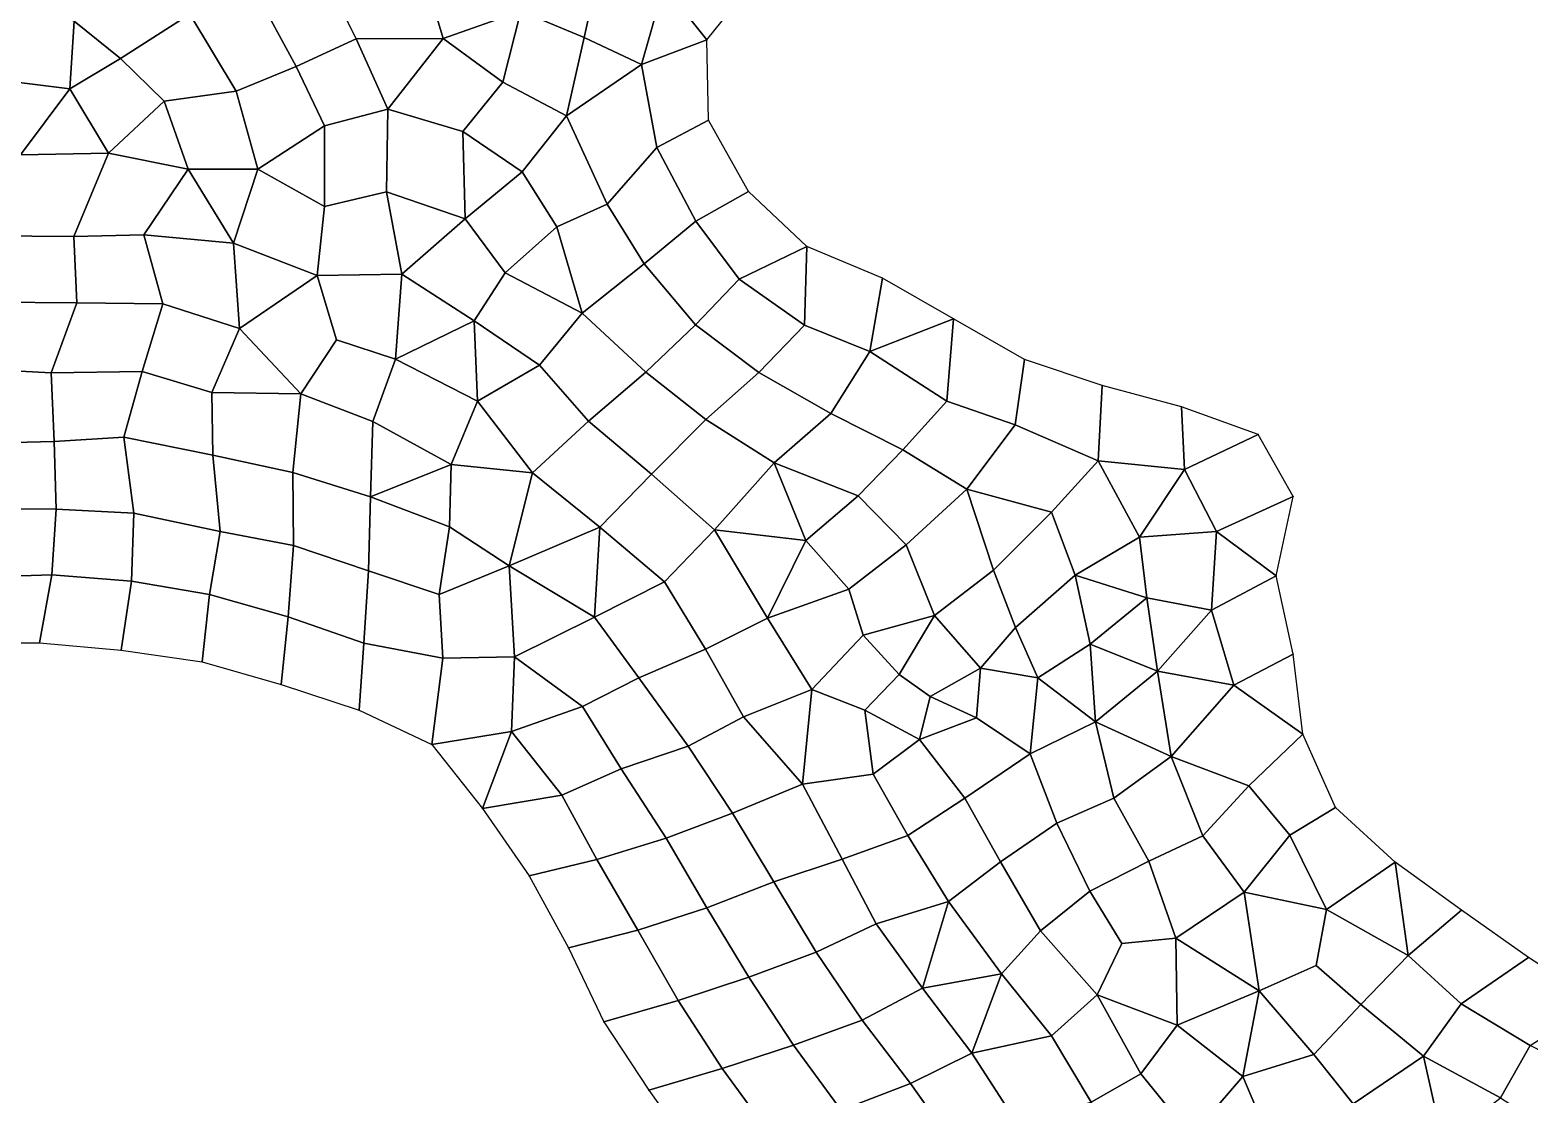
# Model space of a CAD drawing. Extents: x 727294 to 731543, y 8575035 to 8579824.
# Drawn here: x 728147.7 to 728512.9, y 8575723.2 to 8575982.4 of the extents above; entities that cross this region are included whole.
import ezdxf

# ---------------------------------------------------------------- set-up
doc = ezdxf.new("R2010")
doc.units = 0
for name, color, linetype in [('MESH_BOUND', 25, 'CONTINUOUS'), ('MESH_ELEMS', 250, 'CONTINUOUS'), ('MESH_NODES', 18, 'CONTINUOUS')]:
    doc.layers.add(name, color=color, linetype=linetype)

msp = doc.modelspace()

# ---------------------------------------------------------------- linework, layer by layer
at = {"layer": 'MESH_BOUND', "color": 25}
for points in [[(728312.59, 8575980.02, 38.17), (728324.84, 8575995.29, 38.17)], [(728312.94, 8575960.38, 38.17), (728312.59, 8575980.02, 38.17)], [(728322.75, 8575943.07, 38.17), (728312.94, 8575960.38, 38.17)], [(728336.9, 8575929.61, 38.17), (728322.75, 8575943.07, 38.17)], [(728355.38, 8575921.94, 38.17), (728336.9, 8575929.61, 38.17)], [(728372.66, 8575912, 38.17), (728355.38, 8575921.94, 38.17)], [(728389.94, 8575902.12, 38.17), (728372.66, 8575912, 38.17)], [(728408.91, 8575895.8, 38.17), (728389.94, 8575902.12, 38.17)], [(728428.2, 8575890.6, 38.17), (728408.91, 8575895.8, 38.17)], [(728446.91, 8575883.8, 38.17), (728428.2, 8575890.6, 38.17)], [(728455.41, 8575868.71, 38.17), (728446.91, 8575883.8, 38.17)], [(728451.29, 8575849.4, 38.17), (728455.41, 8575868.71, 38.17)], [(728455.39, 8575830.35, 38.17), (728451.29, 8575849.4, 38.17)], [(728129.99, 8575833.1, 38.17), (728149.99, 8575833.1, 38.17)], [(728149.99, 8575833.1, 38.17), (728169.86, 8575831.31, 38.17)], [(728169.86, 8575831.31, 38.17), (728189.65, 8575828.44, 38.17)], [(728189.65, 8575828.44, 38.17), (728208.83, 8575822.93, 38.17)], [(728457.8, 8575810.85, 38.17), (728455.39, 8575830.35, 38.17)], [(728208.83, 8575822.93, 38.17), (728227.83, 8575816.7, 38.17)], [(728227.83, 8575816.7, 38.17), (728245.54, 8575808.29, 38.17)], [(728465.75, 8575792.92, 38.17), (728457.8, 8575810.85, 38.17)], [(728245.54, 8575808.29, 38.17), (728257.9, 8575792.7, 38.17)], [(728257.9, 8575792.7, 38.17), (728269.27, 8575776.3, 38.17)], [(728480.23, 8575779.67, 38.17), (728465.75, 8575792.92, 38.17)], [(728496.46, 8575767.98, 38.17), (728480.23, 8575779.67, 38.17)], [(728269.27, 8575776.3, 38.17), (728278.87, 8575758.76, 38.17)], [(728512.75, 8575756.38, 38.17), (728496.46, 8575767.98, 38.17)], [(728278.87, 8575758.76, 38.17), (728287.47, 8575740.71, 38.17)], [(728529.56, 8575745.54, 38.17), (728512.75, 8575756.38, 38.17)], [(728287.47, 8575740.71, 38.17), (728298.43, 8575724.07, 38.17)], [(728298.43, 8575724.07, 38.17), (728310.06, 8575707.8, 38.17)]]:
    msp.add_polyline3d(points, dxfattribs=at)
at = {"layer": 'MESH_ELEMS', "color": 179}
for points in [[(728324.84, 8575995.29, 38.17), (728313.23, 8576006.54, 38.17), (728302.05, 8575993.11, 38.17), (728312.59, 8575980.02, 38.17)], [(728227.17, 8575980.23, 38.17), (728248.36, 8575980.32, 38.17), (728242.3, 8576000.52, 38.17), (728219.67, 8575995.23, 38.17)], [(728248.36, 8575980.32, 38.17), (728267.28, 8575987, 38.17), (728258.91, 8576002.03, 38.17), (728242.3, 8576000.52, 38.17)], [(728267.28, 8575987, 38.17), (728282.67, 8575980.59, 38.17), (728286.94, 8575999.64, 38.17), (728267.28, 8575987, 38.17)], [(728282.67, 8575980.59, 38.17), (728296.67, 8575973.98, 38.17), (728302.05, 8575993.11, 38.17), (728286.94, 8575999.64, 38.17)], [(728169.69, 8575975.45, 38.17), (728186.58, 8575986.21, 38.17), (728171.41, 8575995.15, 38.17), (728158.47, 8575984.54, 38.17)], [(728212.54, 8575973.45, 38.17), (728227.17, 8575980.23, 38.17), (728219.67, 8575995.23, 38.17), (728204.4, 8575988.45, 38.17)], [(728312.59, 8575980.02, 38.17), (728302.05, 8575993.11, 38.17), (728296.67, 8575973.98, 38.17), (728312.59, 8575980.02, 38.17)], [(728197.91, 8575967.47, 38.17), (728212.54, 8575973.45, 38.17), (728204.4, 8575988.45, 38.17), (728186.58, 8575986.21, 38.17)], [(728157.38, 8575968.07, 38.17), (728158.47, 8575984.54, 38.17), (728141.95, 8575987.51, 38.17), (728140.49, 8575970.12, 38.17)], [(728158.47, 8575984.54, 38.17), (728157.38, 8575968.07, 38.17), (728169.69, 8575975.45, 38.17), (728158.47, 8575984.54, 38.17)], [(728180.39, 8575965.03, 38.17), (728197.91, 8575967.47, 38.17), (728186.58, 8575986.21, 38.17), (728169.69, 8575975.45, 38.17)], [(728248.36, 8575980.32, 38.17), (728262.89, 8575969.64, 38.17), (728267.28, 8575987, 38.17), (728248.36, 8575980.32, 38.17)], [(728282.67, 8575980.59, 38.17), (728267.28, 8575987, 38.17), (728262.89, 8575969.64, 38.17), (728278.39, 8575961.46, 38.17)], [(728282.67, 8575980.59, 38.17), (728278.39, 8575961.46, 38.17), (728296.67, 8575973.98, 38.17), (728282.67, 8575980.59, 38.17)], [(728234.82, 8575963.06, 38.17), (728227.17, 8575980.23, 38.17), (728212.54, 8575973.45, 38.17), (728219.43, 8575959.06, 38.17)], [(728248.36, 8575980.32, 38.17), (728227.17, 8575980.23, 38.17), (728234.82, 8575963.06, 38.17), (728248.36, 8575980.32, 38.17)], [(728253.13, 8575957.65, 38.17), (728262.89, 8575969.64, 38.17), (728248.36, 8575980.32, 38.17), (728234.82, 8575963.06, 38.17)], [(728312.94, 8575960.38, 38.17), (728312.59, 8575980.02, 38.17), (728296.67, 8575973.98, 38.17), (728300.37, 8575953.79, 38.17)], [(728157.38, 8575968.07, 38.17), (728166.77, 8575952.39, 38.17), (728180.39, 8575965.03, 38.17), (728169.69, 8575975.45, 38.17)], [(728219.43, 8575959.06, 38.17), (728212.54, 8575973.45, 38.17), (728197.91, 8575967.47, 38.17), (728203.19, 8575948.5, 38.17)], [(728300.37, 8575953.79, 38.17), (728296.67, 8575973.98, 38.17), (728278.39, 8575961.46, 38.17), (728288.31, 8575939.96, 38.17)], [(728157.38, 8575968.07, 38.17), (728140.49, 8575970.12, 38.17), (728145.35, 8575952, 38.17), (728157.38, 8575968.07, 38.17)], [(728262.89, 8575969.64, 38.17), (728253.13, 8575957.65, 38.17), (728267.56, 8575947.79, 38.17), (728278.39, 8575961.46, 38.17)], [(728157.38, 8575968.07, 38.17), (728145.35, 8575952, 38.17), (728166.77, 8575952.39, 38.17), (728157.38, 8575968.07, 38.17)], [(728186.18, 8575948.47, 38.17), (728203.19, 8575948.5, 38.17), (728197.91, 8575967.47, 38.17), (728180.39, 8575965.03, 38.17)], [(728180.39, 8575965.03, 38.17), (728166.77, 8575952.39, 38.17), (728186.18, 8575948.47, 38.17), (728180.39, 8575965.03, 38.17)], [(728219.43, 8575959.06, 38.17), (728219.46, 8575939.35, 38.17), (728234.53, 8575942.98, 38.17), (728234.82, 8575963.06, 38.17)], [(728234.53, 8575942.98, 38.17), (728253.7, 8575936.41, 38.17), (728253.13, 8575957.65, 38.17), (728234.82, 8575963.06, 38.17)], [(728219.46, 8575939.35, 38.17), (728219.43, 8575959.06, 38.17), (728203.19, 8575948.5, 38.17), (728219.46, 8575939.35, 38.17)], [(728267.56, 8575947.79, 38.17), (728275.99, 8575934.43, 38.17), (728288.31, 8575939.96, 38.17), (728278.39, 8575961.46, 38.17)], [(728309.86, 8575935.84, 38.17), (728322.75, 8575943.07, 38.17), (728312.94, 8575960.38, 38.17), (728300.37, 8575953.79, 38.17)], [(728267.56, 8575947.79, 38.17), (728253.13, 8575957.65, 38.17), (728253.7, 8575936.41, 38.17), (728267.56, 8575947.79, 38.17)], [(728158.38, 8575932.04, 38.17), (728166.77, 8575952.39, 38.17), (728145.35, 8575952, 38.17), (728137.84, 8575932.26, 38.17)], [(728175.43, 8575932.46, 38.17), (728186.18, 8575948.47, 38.17), (728166.77, 8575952.39, 38.17), (728158.38, 8575932.04, 38.17)], [(728309.86, 8575935.84, 38.17), (728300.37, 8575953.79, 38.17), (728288.31, 8575939.96, 38.17), (728297.26, 8575925.41, 38.17)], [(728175.43, 8575932.46, 38.17), (728197.24, 8575930.45, 38.17), (728186.18, 8575948.47, 38.17), (728175.43, 8575932.46, 38.17)], [(728203.19, 8575948.5, 38.17), (728186.18, 8575948.47, 38.17), (728197.24, 8575930.45, 38.17), (728203.19, 8575948.5, 38.17)], [(728197.24, 8575930.45, 38.17), (728217.62, 8575922.53, 38.17), (728219.46, 8575939.35, 38.17), (728203.19, 8575948.5, 38.17)], [(728253.7, 8575936.41, 38.17), (728263.42, 8575923.21, 38.17), (728275.99, 8575934.43, 38.17), (728267.56, 8575947.79, 38.17)], [(728219.46, 8575939.35, 38.17), (728217.62, 8575922.53, 38.17), (728238.3, 8575922.86, 38.17), (728234.53, 8575942.98, 38.17)], [(728234.53, 8575942.98, 38.17), (728238.3, 8575922.86, 38.17), (728253.7, 8575936.41, 38.17), (728234.53, 8575942.98, 38.17)], [(728322.75, 8575943.07, 38.17), (728309.86, 8575935.84, 38.17), (728320.43, 8575921.66, 38.17), (728336.9, 8575929.61, 38.17)], [(728297.26, 8575925.41, 38.17), (728288.31, 8575939.96, 38.17), (728275.99, 8575934.43, 38.17), (728282.22, 8575913.41, 38.17)], [(728238.3, 8575922.86, 38.17), (728255.85, 8575911.54, 38.17), (728263.42, 8575923.21, 38.17), (728253.7, 8575936.41, 38.17)], [(728282.22, 8575913.41, 38.17), (728275.99, 8575934.43, 38.17), (728263.42, 8575923.21, 38.17), (728282.22, 8575913.41, 38.17)], [(728320.43, 8575921.66, 38.17), (728309.86, 8575935.84, 38.17), (728297.26, 8575925.41, 38.17), (728309.81, 8575910.59, 38.17)], [(728158.38, 8575932.04, 38.17), (728137.84, 8575932.26, 38.17), (728138.61, 8575916.08, 38.17), (728159.1, 8575915.9, 38.17)], [(728175.43, 8575932.46, 38.17), (728158.38, 8575932.04, 38.17), (728159.1, 8575915.9, 38.17), (728180.01, 8575915.63, 38.17)], [(728197.24, 8575930.45, 38.17), (728175.43, 8575932.46, 38.17), (728180.01, 8575915.63, 38.17), (728198.7, 8575909.68, 38.17)], [(728217.62, 8575922.53, 38.17), (728197.24, 8575930.45, 38.17), (728198.7, 8575909.68, 38.17), (728217.62, 8575922.53, 38.17)], [(728336.39, 8575910.44, 38.17), (728336.9, 8575929.61, 38.17), (728320.43, 8575921.66, 38.17), (728336.39, 8575910.44, 38.17)], [(728355.38, 8575921.94, 38.17), (728336.9, 8575929.61, 38.17), (728336.39, 8575910.44, 38.17), (728352.3, 8575904.06, 38.17)], [(728198.7, 8575909.68, 38.17), (728213.68, 8575893.72, 38.17), (728222.38, 8575906.92, 38.17), (728217.62, 8575922.53, 38.17)], [(728238.3, 8575922.86, 38.17), (728217.62, 8575922.53, 38.17), (728222.38, 8575906.92, 38.17), (728236.7, 8575902.19, 38.17)], [(728238.3, 8575922.86, 38.17), (728236.7, 8575902.19, 38.17), (728255.85, 8575911.54, 38.17), (728238.3, 8575922.86, 38.17)], [(728271.82, 8575900.74, 38.17), (728282.22, 8575913.41, 38.17), (728263.42, 8575923.21, 38.17), (728255.85, 8575911.54, 38.17)], [(728297.71, 8575899.03, 38.17), (728309.81, 8575910.59, 38.17), (728297.26, 8575925.41, 38.17), (728282.22, 8575913.41, 38.17)], [(728325.26, 8575898.94, 38.17), (728336.39, 8575910.44, 38.17), (728320.43, 8575921.66, 38.17), (728309.81, 8575910.59, 38.17)], [(728352.3, 8575904.06, 38.17), (728372.66, 8575912, 38.17), (728355.38, 8575921.94, 38.17), (728352.3, 8575904.06, 38.17)], [(728138.61, 8575916.08, 38.17), (728135.97, 8575899.76, 38.17), (728152.86, 8575898.84, 38.17), (728159.1, 8575915.9, 38.17)], [(728174.98, 8575899.19, 38.17), (728180.01, 8575915.63, 38.17), (728159.1, 8575915.9, 38.17), (728152.86, 8575898.84, 38.17)], [(728191.94, 8575894.09, 38.17), (728198.7, 8575909.68, 38.17), (728180.01, 8575915.63, 38.17), (728174.98, 8575899.19, 38.17)], [(728236.7, 8575902.19, 38.17), (728256.73, 8575891.97, 38.17), (728255.85, 8575911.54, 38.17), (728236.7, 8575902.19, 38.17)], [(728256.73, 8575891.97, 38.17), (728271.82, 8575900.74, 38.17), (728255.85, 8575911.54, 38.17), (728256.73, 8575891.97, 38.17)], [(728271.82, 8575900.74, 38.17), (728283.71, 8575887.07, 38.17), (728297.71, 8575899.03, 38.17), (728282.22, 8575913.41, 38.17)], [(728371.01, 8575891.98, 38.17), (728372.66, 8575912, 38.17), (728352.3, 8575904.06, 38.17), (728371.01, 8575891.98, 38.17)], [(728389.94, 8575902.12, 38.17), (728372.66, 8575912, 38.17), (728371.01, 8575891.98, 38.17), (728387.72, 8575886.17, 38.17)], [(728191.94, 8575894.09, 38.17), (728213.68, 8575893.72, 38.17), (728198.7, 8575909.68, 38.17), (728191.94, 8575894.09, 38.17)], [(728309.81, 8575910.59, 38.17), (728297.71, 8575899.03, 38.17), (728312.35, 8575887.52, 38.17), (728325.26, 8575898.94, 38.17)], [(728342.79, 8575888.94, 38.17), (728352.3, 8575904.06, 38.17), (728336.39, 8575910.44, 38.17), (728325.26, 8575898.94, 38.17)], [(728231.23, 8575886.98, 38.17), (728236.7, 8575902.19, 38.17), (728222.38, 8575906.92, 38.17), (728213.68, 8575893.72, 38.17)], [(728360.34, 8575880.06, 38.17), (728371.01, 8575891.98, 38.17), (728352.3, 8575904.06, 38.17), (728342.79, 8575888.94, 38.17)], [(728256.73, 8575891.97, 38.17), (728236.7, 8575902.19, 38.17), (728231.23, 8575886.98, 38.17), (728250.29, 8575876.55, 38.17)], [(728283.71, 8575887.07, 38.17), (728271.82, 8575900.74, 38.17), (728256.73, 8575891.97, 38.17), (728270.07, 8575874.47, 38.17)], [(728387.72, 8575886.17, 38.17), (728407.88, 8575877.45, 38.17), (728408.91, 8575895.8, 38.17), (728389.94, 8575902.12, 38.17)], [(728153.54, 8575882.13, 38.17), (728152.86, 8575898.84, 38.17), (728135.97, 8575899.76, 38.17), (728133.63, 8575881.62, 38.17)], [(728170.5, 8575883.22, 38.17), (728174.98, 8575899.19, 38.17), (728152.86, 8575898.84, 38.17), (728153.54, 8575882.13, 38.17)], [(728191.94, 8575894.09, 38.17), (728174.98, 8575899.19, 38.17), (728170.5, 8575883.22, 38.17), (728192.2, 8575878.76, 38.17)], [(728297.71, 8575899.03, 38.17), (728283.71, 8575887.07, 38.17), (728299.05, 8575874.18, 38.17), (728312.35, 8575887.52, 38.17)], [(728328.94, 8575876.92, 38.17), (728342.79, 8575888.94, 38.17), (728325.26, 8575898.94, 38.17), (728312.35, 8575887.52, 38.17)], [(728213.68, 8575893.72, 38.17), (728191.94, 8575894.09, 38.17), (728192.2, 8575878.76, 38.17), (728211.74, 8575874.61, 38.17)], [(728211.74, 8575874.61, 38.17), (728230.65, 8575868.67, 38.17), (728231.23, 8575886.98, 38.17), (728213.68, 8575893.72, 38.17)], [(728428.2, 8575890.6, 38.17), (728408.91, 8575895.8, 38.17), (728407.88, 8575877.45, 38.17), (728428.9, 8575875.32, 38.17)], [(728256.73, 8575891.97, 38.17), (728250.29, 8575876.55, 38.17), (728270.07, 8575874.47, 38.17), (728256.73, 8575891.97, 38.17)], [(728371.01, 8575891.98, 38.17), (728360.34, 8575880.06, 38.17), (728375.93, 8575870.52, 38.17), (728387.72, 8575886.17, 38.17)], [(728428.2, 8575890.6, 38.17), (728428.9, 8575875.32, 38.17), (728446.91, 8575883.8, 38.17), (728428.2, 8575890.6, 38.17)], [(728250.29, 8575876.55, 38.17), (728231.23, 8575886.98, 38.17), (728230.65, 8575868.67, 38.17), (728250.29, 8575876.55, 38.17)], [(728286.52, 8575861.26, 38.17), (728299.05, 8575874.18, 38.17), (728283.71, 8575887.07, 38.17), (728270.07, 8575874.47, 38.17)], [(728314.42, 8575860.64, 38.17), (728328.94, 8575876.92, 38.17), (728312.35, 8575887.52, 38.17), (728299.05, 8575874.18, 38.17)], [(728349.46, 8575868.92, 38.17), (728360.34, 8575880.06, 38.17), (728342.79, 8575888.94, 38.17), (728328.94, 8575876.92, 38.17)], [(728396.55, 8575864.88, 38.17), (728407.88, 8575877.45, 38.17), (728387.72, 8575886.17, 38.17), (728375.93, 8575870.52, 38.17)], [(728153.54, 8575882.13, 38.17), (728133.63, 8575881.62, 38.17), (728133.93, 8575865.77, 38.17), (728154.02, 8575865.66, 38.17)], [(728170.5, 8575883.22, 38.17), (728153.54, 8575882.13, 38.17), (728154.02, 8575865.66, 38.17), (728172.96, 8575864.66, 38.17)], [(728192.2, 8575878.76, 38.17), (728170.5, 8575883.22, 38.17), (728172.96, 8575864.66, 38.17), (728194.01, 8575860.2, 38.17)], [(728436.71, 8575860.23, 38.17), (728455.41, 8575868.71, 38.17), (728446.91, 8575883.8, 38.17), (728428.9, 8575875.32, 38.17)], [(728194.01, 8575860.2, 38.17), (728211.86, 8575856.79, 38.17), (728211.74, 8575874.61, 38.17), (728192.2, 8575878.76, 38.17)], [(728360.34, 8575880.06, 38.17), (728349.46, 8575868.92, 38.17), (728361.12, 8575856.92, 38.17), (728375.93, 8575870.52, 38.17)], [(728230.65, 8575868.67, 38.17), (728211.74, 8575874.61, 38.17), (728211.86, 8575856.79, 38.17), (728230.12, 8575850.62, 38.17)], [(728250.29, 8575876.55, 38.17), (728230.65, 8575868.67, 38.17), (728249.9, 8575861.31, 38.17), (728250.29, 8575876.55, 38.17)], [(728249.9, 8575861.31, 38.17), (728264.38, 8575851.8, 38.17), (728270.07, 8575874.47, 38.17), (728250.29, 8575876.55, 38.17)], [(728328.94, 8575876.92, 38.17), (728314.42, 8575860.64, 38.17), (728336.65, 8575858.03, 38.17), (728328.94, 8575876.92, 38.17)], [(728336.65, 8575858.03, 38.17), (728349.46, 8575868.92, 38.17), (728328.94, 8575876.92, 38.17), (728336.65, 8575858.03, 38.17)], [(728396.55, 8575864.88, 38.17), (728402.29, 8575849.59, 38.17), (728417.96, 8575858.85, 38.17), (728407.88, 8575877.45, 38.17)], [(728407.88, 8575877.45, 38.17), (728417.96, 8575858.85, 38.17), (728428.9, 8575875.32, 38.17), (728407.88, 8575877.45, 38.17)], [(728428.9, 8575875.32, 38.17), (728417.96, 8575858.85, 38.17), (728436.71, 8575860.23, 38.17), (728428.9, 8575875.32, 38.17)], [(728264.38, 8575851.8, 38.17), (728286.52, 8575861.26, 38.17), (728270.07, 8575874.47, 38.17), (728264.38, 8575851.8, 38.17)], [(728299.05, 8575874.18, 38.17), (728286.52, 8575861.26, 38.17), (728302.29, 8575847.92, 38.17), (728314.42, 8575860.64, 38.17)], [(728230.12, 8575850.62, 38.17), (728247.35, 8575844.88, 38.17), (728249.9, 8575861.31, 38.17), (728230.65, 8575868.67, 38.17)], [(728347.15, 8575846.15, 38.17), (728361.12, 8575856.92, 38.17), (728349.46, 8575868.92, 38.17), (728336.65, 8575858.03, 38.17)], [(728382.43, 8575850.81, 38.17), (728375.93, 8575870.52, 38.17), (728361.12, 8575856.92, 38.17), (728368.07, 8575839.7, 38.17)], [(728382.43, 8575850.81, 38.17), (728396.55, 8575864.88, 38.17), (728375.93, 8575870.52, 38.17), (728382.43, 8575850.81, 38.17)], [(728455.41, 8575868.71, 38.17), (728436.71, 8575860.23, 38.17), (728451.29, 8575849.4, 38.17), (728455.41, 8575868.71, 38.17)], [(728152.98, 8575849.67, 38.17), (728154.02, 8575865.66, 38.17), (728133.93, 8575865.77, 38.17), (728132.82, 8575848.98, 38.17)], [(728172.43, 8575848.14, 38.17), (728172.96, 8575864.66, 38.17), (728154.02, 8575865.66, 38.17), (728152.98, 8575849.67, 38.17)], [(728172.43, 8575848.14, 38.17), (728191.38, 8575844.86, 38.17), (728194.01, 8575860.2, 38.17), (728172.96, 8575864.66, 38.17)], [(728402.29, 8575849.59, 38.17), (728396.55, 8575864.88, 38.17), (728382.43, 8575850.81, 38.17), (728387.74, 8575836.78, 38.17)], [(728211.86, 8575856.79, 38.17), (728194.01, 8575860.2, 38.17), (728191.38, 8575844.86, 38.17), (728210.55, 8575839.45, 38.17)], [(728247.35, 8575844.88, 38.17), (728264.38, 8575851.8, 38.17), (728249.9, 8575861.31, 38.17), (728247.35, 8575844.88, 38.17)], [(728285.17, 8575839.29, 38.17), (728286.52, 8575861.26, 38.17), (728264.38, 8575851.8, 38.17), (728285.17, 8575839.29, 38.17)], [(728285.17, 8575839.29, 38.17), (728302.29, 8575847.92, 38.17), (728286.52, 8575861.26, 38.17), (728285.17, 8575839.29, 38.17)], [(728327.36, 8575839.1, 38.17), (728314.42, 8575860.64, 38.17), (728302.29, 8575847.92, 38.17), (728312.21, 8575831.52, 38.17)], [(728336.65, 8575858.03, 38.17), (728314.42, 8575860.64, 38.17), (728327.36, 8575839.1, 38.17), (728336.65, 8575858.03, 38.17)], [(728419.79, 8575844.07, 38.17), (728435.51, 8575841.06, 38.17), (728436.71, 8575860.23, 38.17), (728417.96, 8575858.85, 38.17)], [(728436.71, 8575860.23, 38.17), (728435.51, 8575841.06, 38.17), (728451.29, 8575849.4, 38.17), (728436.71, 8575860.23, 38.17)], [(728230.12, 8575850.62, 38.17), (728211.86, 8575856.79, 38.17), (728210.55, 8575839.45, 38.17), (728229.04, 8575832.97, 38.17)], [(728347.15, 8575846.15, 38.17), (728336.65, 8575858.03, 38.17), (728327.36, 8575839.1, 38.17), (728347.15, 8575846.15, 38.17)], [(728368.07, 8575839.7, 38.17), (728361.12, 8575856.92, 38.17), (728347.15, 8575846.15, 38.17), (728350.67, 8575834.94, 38.17)], [(728402.29, 8575849.59, 38.17), (728419.79, 8575844.07, 38.17), (728417.96, 8575858.85, 38.17), (728402.29, 8575849.59, 38.17)], [(728149.99, 8575833.1, 38.17), (728152.98, 8575849.67, 38.17), (728132.82, 8575848.98, 38.17), (728129.99, 8575833.1, 38.17)], [(728169.86, 8575831.31, 38.17), (728172.43, 8575848.14, 38.17), (728152.98, 8575849.67, 38.17), (728149.99, 8575833.1, 38.17)], [(728247.35, 8575844.88, 38.17), (728230.12, 8575850.62, 38.17), (728229.04, 8575832.97, 38.17), (728248.21, 8575829.32, 38.17)], [(728265.71, 8575829.66, 38.17), (728264.38, 8575851.8, 38.17), (728247.35, 8575844.88, 38.17), (728248.21, 8575829.32, 38.17)], [(728285.17, 8575839.29, 38.17), (728264.38, 8575851.8, 38.17), (728265.71, 8575829.66, 38.17), (728285.17, 8575839.29, 38.17)], [(728368.07, 8575839.7, 38.17), (728379.27, 8575826.88, 38.17), (728387.74, 8575836.78, 38.17), (728382.43, 8575850.81, 38.17)], [(728405.97, 8575832.79, 38.17), (728402.29, 8575849.59, 38.17), (728387.74, 8575836.78, 38.17), (728393.19, 8575824.59, 38.17)], [(728402.29, 8575849.59, 38.17), (728405.97, 8575832.79, 38.17), (728419.79, 8575844.07, 38.17), (728402.29, 8575849.59, 38.17)], [(728435.51, 8575841.06, 38.17), (728440.97, 8575822.76, 38.17), (728455.39, 8575830.35, 38.17), (728451.29, 8575849.4, 38.17)], [(728191.38, 8575844.86, 38.17), (728172.43, 8575848.14, 38.17), (728169.86, 8575831.31, 38.17), (728189.65, 8575828.44, 38.17)], [(728296.01, 8575824.51, 38.17), (728312.21, 8575831.52, 38.17), (728302.29, 8575847.92, 38.17), (728285.17, 8575839.29, 38.17)], [(728350.67, 8575834.94, 38.17), (728347.15, 8575846.15, 38.17), (728327.36, 8575839.1, 38.17), (728338.15, 8575821.72, 38.17)], [(728210.55, 8575839.45, 38.17), (728191.38, 8575844.86, 38.17), (728189.65, 8575828.44, 38.17), (728208.83, 8575822.93, 38.17)], [(728419.79, 8575844.07, 38.17), (728405.97, 8575832.79, 38.17), (728422.37, 8575826.2, 38.17), (728419.79, 8575844.07, 38.17)], [(728419.79, 8575844.07, 38.17), (728422.37, 8575826.2, 38.17), (728435.51, 8575841.06, 38.17), (728419.79, 8575844.07, 38.17)], [(728208.83, 8575822.93, 38.17), (728227.83, 8575816.7, 38.17), (728229.04, 8575832.97, 38.17), (728210.55, 8575839.45, 38.17)], [(728282.25, 8575817.57, 38.17), (728296.01, 8575824.51, 38.17), (728285.17, 8575839.29, 38.17), (728265.71, 8575829.66, 38.17)], [(728321.52, 8575815.07, 38.17), (728338.15, 8575821.72, 38.17), (728327.36, 8575839.1, 38.17), (728312.21, 8575831.52, 38.17)], [(728368.07, 8575839.7, 38.17), (728350.67, 8575834.94, 38.17), (728359.41, 8575825.37, 38.17), (728368.07, 8575839.7, 38.17)], [(728368.07, 8575839.7, 38.17), (728359.41, 8575825.37, 38.17), (728366.99, 8575820.04, 38.17), (728379.27, 8575826.88, 38.17)], [(728422.37, 8575826.2, 38.17), (728440.97, 8575822.76, 38.17), (728435.51, 8575841.06, 38.17), (728422.37, 8575826.2, 38.17)], [(728351.05, 8575816.65, 38.17), (728359.41, 8575825.37, 38.17), (728350.67, 8575834.94, 38.17), (728338.15, 8575821.72, 38.17)], [(728379.27, 8575826.88, 38.17), (728393.19, 8575824.59, 38.17), (728387.74, 8575836.78, 38.17), (728379.27, 8575826.88, 38.17)], [(728248.21, 8575829.32, 38.17), (728229.04, 8575832.97, 38.17), (728227.83, 8575816.7, 38.17), (728245.54, 8575808.29, 38.17)], [(728308.02, 8575807.88, 38.17), (728321.52, 8575815.07, 38.17), (728312.21, 8575831.52, 38.17), (728296.01, 8575824.51, 38.17)], [(728393.19, 8575824.59, 38.17), (728407.24, 8575813.8, 38.17), (728405.97, 8575832.79, 38.17), (728393.19, 8575824.59, 38.17)], [(728407.24, 8575813.8, 38.17), (728422.37, 8575826.2, 38.17), (728405.97, 8575832.79, 38.17), (728407.24, 8575813.8, 38.17)], [(728265.01, 8575811.47, 38.17), (728265.71, 8575829.66, 38.17), (728248.21, 8575829.32, 38.17), (728245.54, 8575808.29, 38.17)], [(728265.01, 8575811.47, 38.17), (728282.25, 8575817.57, 38.17), (728265.71, 8575829.66, 38.17), (728265.01, 8575811.47, 38.17)], [(728457.8, 8575810.85, 38.17), (728455.39, 8575830.35, 38.17), (728440.97, 8575822.76, 38.17), (728457.8, 8575810.85, 38.17)], [(728296.01, 8575824.51, 38.17), (728282.25, 8575817.57, 38.17), (728291.67, 8575802.34, 38.17), (728308.02, 8575807.88, 38.17)], [(728351.05, 8575816.65, 38.17), (728364.41, 8575809.55, 38.17), (728366.99, 8575820.04, 38.17), (728359.41, 8575825.37, 38.17)], [(728366.99, 8575820.04, 38.17), (728378.3, 8575814.77, 38.17), (728379.27, 8575826.88, 38.17), (728366.99, 8575820.04, 38.17)], [(728378.3, 8575814.77, 38.17), (728391.31, 8575806.06, 38.17), (728393.19, 8575824.59, 38.17), (728379.27, 8575826.88, 38.17)], [(728407.24, 8575813.8, 38.17), (728393.19, 8575824.59, 38.17), (728391.31, 8575806.06, 38.17), (728407.24, 8575813.8, 38.17)], [(728407.24, 8575813.8, 38.17), (728425.67, 8575805.38, 38.17), (728422.37, 8575826.2, 38.17), (728407.24, 8575813.8, 38.17)], [(728440.97, 8575822.76, 38.17), (728422.37, 8575826.2, 38.17), (728425.67, 8575805.38, 38.17), (728440.97, 8575822.76, 38.17)], [(728335.91, 8575798.64, 38.17), (728338.15, 8575821.72, 38.17), (728321.52, 8575815.07, 38.17), (728335.91, 8575798.64, 38.17)], [(728353.09, 8575801.09, 38.17), (728351.05, 8575816.65, 38.17), (728338.15, 8575821.72, 38.17), (728335.91, 8575798.64, 38.17)], [(728366.99, 8575820.04, 38.17), (728364.41, 8575809.55, 38.17), (728378.3, 8575814.77, 38.17), (728366.99, 8575820.04, 38.17)], [(728440.97, 8575822.76, 38.17), (728425.67, 8575805.38, 38.17), (728444.58, 8575798.25, 38.17), (728457.8, 8575810.85, 38.17)], [(728277.24, 8575795.97, 38.17), (728291.67, 8575802.34, 38.17), (728282.25, 8575817.57, 38.17), (728265.01, 8575811.47, 38.17)], [(728364.41, 8575809.55, 38.17), (728351.05, 8575816.65, 38.17), (728353.09, 8575801.09, 38.17), (728364.41, 8575809.55, 38.17)], [(728321.52, 8575815.07, 38.17), (728308.02, 8575807.88, 38.17), (728318.85, 8575791.6, 38.17), (728335.91, 8575798.64, 38.17)], [(728375.44, 8575795.24, 38.17), (728391.31, 8575806.06, 38.17), (728378.3, 8575814.77, 38.17), (728364.41, 8575809.55, 38.17)], [(728411.76, 8575795.21, 38.17), (728407.24, 8575813.8, 38.17), (728391.31, 8575806.06, 38.17), (728397.81, 8575789.18, 38.17)], [(728407.24, 8575813.8, 38.17), (728411.76, 8575795.21, 38.17), (728425.67, 8575805.38, 38.17), (728407.24, 8575813.8, 38.17)], [(728257.9, 8575792.7, 38.17), (728265.01, 8575811.47, 38.17), (728245.54, 8575808.29, 38.17), (728257.9, 8575792.7, 38.17)], [(728265.01, 8575811.47, 38.17), (728257.9, 8575792.7, 38.17), (728277.24, 8575795.97, 38.17), (728265.01, 8575811.47, 38.17)], [(728353.09, 8575801.09, 38.17), (728361.5, 8575786.11, 38.17), (728375.44, 8575795.24, 38.17), (728364.41, 8575809.55, 38.17)], [(728444.58, 8575798.25, 38.17), (728454.57, 8575786.2, 38.17), (728465.75, 8575792.92, 38.17), (728457.8, 8575810.85, 38.17)], [(728302.63, 8575785.48, 38.17), (728318.85, 8575791.6, 38.17), (728308.02, 8575807.88, 38.17), (728291.67, 8575802.34, 38.17)], [(728397.81, 8575789.18, 38.17), (728391.31, 8575806.06, 38.17), (728375.44, 8575795.24, 38.17), (728384.1, 8575779.72, 38.17)], [(728433.37, 8575786.06, 38.17), (728425.67, 8575805.38, 38.17), (728411.76, 8575795.21, 38.17), (728420.21, 8575779.89, 38.17)], [(728425.67, 8575805.38, 38.17), (728433.37, 8575786.06, 38.17), (728444.58, 8575798.25, 38.17), (728425.67, 8575805.38, 38.17)], [(728285.8, 8575780.27, 38.17), (728302.63, 8575785.48, 38.17), (728291.67, 8575802.34, 38.17), (728277.24, 8575795.97, 38.17)], [(728328.88, 8575774.87, 38.17), (728345.57, 8575780.36, 38.17), (728335.91, 8575798.64, 38.17), (728318.85, 8575791.6, 38.17)], [(728353.09, 8575801.09, 38.17), (728335.91, 8575798.64, 38.17), (728345.57, 8575780.36, 38.17), (728361.5, 8575786.11, 38.17)], [(728433.37, 8575786.06, 38.17), (728443.48, 8575772.31, 38.17), (728454.57, 8575786.2, 38.17), (728444.58, 8575798.25, 38.17)], [(728277.24, 8575795.97, 38.17), (728257.9, 8575792.7, 38.17), (728269.27, 8575776.3, 38.17), (728285.8, 8575780.27, 38.17)], [(728361.5, 8575786.11, 38.17), (728371.46, 8575770.04, 38.17), (728384.1, 8575779.72, 38.17), (728375.44, 8575795.24, 38.17)], [(728420.21, 8575779.89, 38.17), (728411.76, 8575795.21, 38.17), (728397.81, 8575789.18, 38.17), (728405.89, 8575772.56, 38.17)], [(728318.85, 8575791.6, 38.17), (728302.63, 8575785.48, 38.17), (728312.53, 8575768.55, 38.17), (728328.88, 8575774.87, 38.17)], [(728465.75, 8575792.92, 38.17), (728454.57, 8575786.2, 38.17), (728463.53, 8575768.14, 38.17), (728480.23, 8575779.67, 38.17)], [(728384.1, 8575779.72, 38.17), (728393.88, 8575762.93, 38.17), (728405.89, 8575772.56, 38.17), (728397.81, 8575789.18, 38.17)], [(728295.78, 8575763.07, 38.17), (728312.53, 8575768.55, 38.17), (728302.63, 8575785.48, 38.17), (728285.8, 8575780.27, 38.17)], [(728353.81, 8575764.58, 38.17), (728371.46, 8575770.04, 38.17), (728361.5, 8575786.11, 38.17), (728345.57, 8575780.36, 38.17)], [(728443.48, 8575772.31, 38.17), (728433.37, 8575786.06, 38.17), (728420.21, 8575779.89, 38.17), (728426.79, 8575761.16, 38.17)], [(728463.53, 8575768.14, 38.17), (728454.57, 8575786.2, 38.17), (728443.48, 8575772.31, 38.17), (728463.53, 8575768.14, 38.17)], [(728278.87, 8575758.76, 38.17), (728295.78, 8575763.07, 38.17), (728285.8, 8575780.27, 38.17), (728269.27, 8575776.3, 38.17)], [(728345.57, 8575780.36, 38.17), (728328.88, 8575774.87, 38.17), (728339.23, 8575757.69, 38.17), (728353.81, 8575764.58, 38.17)], [(728371.46, 8575770.04, 38.17), (728384.34, 8575752.42, 38.17), (728393.88, 8575762.93, 38.17), (728384.1, 8575779.72, 38.17)], [(728420.21, 8575779.89, 38.17), (728405.89, 8575772.56, 38.17), (728413.69, 8575759.83, 38.17), (728426.79, 8575761.16, 38.17)], [(728480.23, 8575779.67, 38.17), (728463.53, 8575768.14, 38.17), (728483.39, 8575756.94, 38.17), (728480.23, 8575779.67, 38.17)], [(728480.23, 8575779.67, 38.17), (728483.39, 8575756.94, 38.17), (728496.46, 8575767.98, 38.17), (728480.23, 8575779.67, 38.17)], [(728322.78, 8575751.61, 38.17), (728339.23, 8575757.69, 38.17), (728328.88, 8575774.87, 38.17), (728312.53, 8575768.55, 38.17)], [(728413.69, 8575759.83, 38.17), (728405.89, 8575772.56, 38.17), (728393.88, 8575762.93, 38.17), (728407.63, 8575747.32, 38.17)], [(728426.79, 8575761.16, 38.17), (728447.16, 8575748.32, 38.17), (728443.48, 8575772.31, 38.17), (728426.79, 8575761.16, 38.17)], [(728461.02, 8575754.45, 38.17), (728463.53, 8575768.14, 38.17), (728443.48, 8575772.31, 38.17), (728447.16, 8575748.32, 38.17)], [(728353.81, 8575764.58, 38.17), (728365.1, 8575748.93, 38.17), (728371.46, 8575770.04, 38.17), (728353.81, 8575764.58, 38.17)], [(728371.46, 8575770.04, 38.17), (728365.1, 8575748.93, 38.17), (728384.34, 8575752.42, 38.17), (728371.46, 8575770.04, 38.17)], [(728305.58, 8575745.96, 38.17), (728322.78, 8575751.61, 38.17), (728312.53, 8575768.55, 38.17), (728295.78, 8575763.07, 38.17)], [(728461.02, 8575754.45, 38.17), (728471.88, 8575744.98, 38.17), (728483.39, 8575756.94, 38.17), (728463.53, 8575768.14, 38.17)], [(728496.37, 8575745.11, 38.17), (728512.75, 8575756.38, 38.17), (728496.46, 8575767.98, 38.17), (728483.39, 8575756.94, 38.17)], [(728295.78, 8575763.07, 38.17), (728278.87, 8575758.76, 38.17), (728287.47, 8575740.71, 38.17), (728305.58, 8575745.96, 38.17)], [(728353.81, 8575764.58, 38.17), (728339.23, 8575757.69, 38.17), (728350.41, 8575741.16, 38.17), (728365.1, 8575748.93, 38.17)], [(728407.63, 8575747.32, 38.17), (728393.88, 8575762.93, 38.17), (728384.34, 8575752.42, 38.17), (728396.51, 8575737.34, 38.17)], [(728333.66, 8575735.06, 38.17), (728350.41, 8575741.16, 38.17), (728339.23, 8575757.69, 38.17), (728322.78, 8575751.61, 38.17)], [(728427.16, 8575739.89, 38.17), (728426.79, 8575761.16, 38.17), (728413.69, 8575759.83, 38.17), (728407.63, 8575747.32, 38.17)], [(728427.16, 8575739.89, 38.17), (728447.16, 8575748.32, 38.17), (728426.79, 8575761.16, 38.17), (728427.16, 8575739.89, 38.17)], [(728460.46, 8575732.79, 38.17), (728471.88, 8575744.98, 38.17), (728461.02, 8575754.45, 38.17), (728447.16, 8575748.32, 38.17)], [(728496.37, 8575745.11, 38.17), (728483.39, 8575756.94, 38.17), (728471.88, 8575744.98, 38.17), (728487.18, 8575732.35, 38.17)], [(728513.19, 8575734.98, 38.17), (728529.56, 8575745.54, 38.17), (728512.75, 8575756.38, 38.17), (728496.37, 8575745.11, 38.17)], [(728322.78, 8575751.61, 38.17), (728305.58, 8575745.96, 38.17), (728316.33, 8575729.35, 38.17), (728333.66, 8575735.06, 38.17)], [(728384.34, 8575752.42, 38.17), (728365.1, 8575748.93, 38.17), (728377.12, 8575733.09, 38.17), (728384.34, 8575752.42, 38.17)], [(728377.12, 8575733.09, 38.17), (728396.51, 8575737.34, 38.17), (728384.34, 8575752.42, 38.17), (728377.12, 8575733.09, 38.17)], [(728365.1, 8575748.93, 38.17), (728350.41, 8575741.16, 38.17), (728362.22, 8575725.69, 38.17), (728377.12, 8575733.09, 38.17)], [(728396.51, 8575737.34, 38.17), (728406.2, 8575721.14, 38.17), (728418.31, 8575728.06, 38.17), (728407.63, 8575747.32, 38.17)], [(728427.16, 8575739.89, 38.17), (728407.63, 8575747.32, 38.17), (728418.31, 8575728.06, 38.17), (728427.16, 8575739.89, 38.17)], [(728443.16, 8575727.42, 38.17), (728447.16, 8575748.32, 38.17), (728427.16, 8575739.89, 38.17), (728443.16, 8575727.42, 38.17)], [(728447.16, 8575748.32, 38.17), (728443.16, 8575727.42, 38.17), (728460.46, 8575732.79, 38.17), (728447.16, 8575748.32, 38.17)], [(728298.43, 8575724.07, 38.17), (728316.33, 8575729.35, 38.17), (728305.58, 8575745.96, 38.17), (728287.47, 8575740.71, 38.17)], [(728470.03, 8575720.74, 38.17), (728487.18, 8575732.35, 38.17), (728471.88, 8575744.98, 38.17), (728460.46, 8575732.79, 38.17)], [(728505.9, 8575722.24, 38.17), (728513.19, 8575734.98, 38.17), (728496.37, 8575745.11, 38.17), (728487.18, 8575732.35, 38.17)], [(728345.33, 8575719.24, 38.17), (728362.22, 8575725.69, 38.17), (728350.41, 8575741.16, 38.17), (728333.66, 8575735.06, 38.17)], [(728427.16, 8575739.89, 38.17), (728418.31, 8575728.06, 38.17), (728430.63, 8575712.88, 38.17), (728443.16, 8575727.42, 38.17)], [(728396.51, 8575737.34, 38.17), (728377.12, 8575733.09, 38.17), (728388.13, 8575716.11, 38.17), (728406.2, 8575721.14, 38.17)], [(728327.99, 8575713.38, 38.17), (728345.33, 8575719.24, 38.17), (728333.66, 8575735.06, 38.17), (728316.33, 8575729.35, 38.17)], [(728372.52, 8575711.22, 38.17), (728388.13, 8575716.11, 38.17), (728377.12, 8575733.09, 38.17), (728362.22, 8575725.69, 38.17)], [(728460.46, 8575732.79, 38.17), (728443.16, 8575727.42, 38.17), (728451.54, 8575707.71, 38.17), (728470.03, 8575720.74, 38.17)], [(728470.03, 8575720.74, 38.17), (728491.87, 8575711.29, 38.17), (728487.18, 8575732.35, 38.17), (728470.03, 8575720.74, 38.17)], [(728487.18, 8575732.35, 38.17), (728491.87, 8575711.29, 38.17), (728505.9, 8575722.24, 38.17), (728487.18, 8575732.35, 38.17)], [(728521.08, 8575712.46, 38.17), (728531.45, 8575725.66, 38.17), (728513.19, 8575734.98, 38.17), (728505.9, 8575722.24, 38.17)], [(728316.33, 8575729.35, 38.17), (728298.43, 8575724.07, 38.17), (728310.06, 8575707.8, 38.17), (728327.99, 8575713.38, 38.17)], [(728355.68, 8575703.37, 38.17), (728372.52, 8575711.22, 38.17), (728362.22, 8575725.69, 38.17), (728345.33, 8575719.24, 38.17)], [(728430.63, 8575712.88, 38.17), (728418.31, 8575728.06, 38.17), (728406.2, 8575721.14, 38.17), (728410.53, 8575707.31, 38.17)], [(728430.63, 8575712.88, 38.17), (728451.54, 8575707.71, 38.17), (728443.16, 8575727.42, 38.17), (728430.63, 8575712.88, 38.17)]]:
    msp.add_3dface(points, dxfattribs=at)
at = {"layer": 'MESH_NODES', "color": 18}
for p in [(728282.67, 8575980.59, 38.17), (728227.17, 8575980.23, 38.17), (728248.36, 8575980.32, 38.17), (728312.59, 8575980.02, 38.17), (728169.69, 8575975.45, 38.17), (728212.54, 8575973.45, 38.17), (728296.67, 8575973.98, 38.17), (728262.89, 8575969.64, 38.17), (728157.38, 8575968.07, 38.17), (728197.91, 8575967.47, 38.17), (728180.39, 8575965.03, 38.17), (728234.82, 8575963.06, 38.17), (728219.43, 8575959.06, 38.17), (728278.39, 8575961.46, 38.17), (728312.94, 8575960.38, 38.17), (728253.13, 8575957.65, 38.17), (728166.77, 8575952.39, 38.17), (728300.37, 8575953.79, 38.17), (728186.18, 8575948.47, 38.17), (728203.19, 8575948.5, 38.17), (728267.56, 8575947.79, 38.17), (728234.53, 8575942.98, 38.17), (728322.75, 8575943.07, 38.17), (728219.46, 8575939.35, 38.17), (728288.31, 8575939.96, 38.17), (728253.7, 8575936.41, 38.17), (728275.99, 8575934.43, 38.17), (728309.86, 8575935.84, 38.17), (728158.38, 8575932.04, 38.17), (728175.43, 8575932.46, 38.17), (728197.24, 8575930.45, 38.17), (728336.9, 8575929.61, 38.17), (728217.62, 8575922.53, 38.17), (728238.3, 8575922.86, 38.17), (728263.42, 8575923.21, 38.17), (728297.26, 8575925.41, 38.17), (728320.43, 8575921.66, 38.17), (728355.38, 8575921.94, 38.17), (728159.1, 8575915.9, 38.17), (728180.01, 8575915.63, 38.17), (728255.85, 8575911.54, 38.17), (728282.22, 8575913.41, 38.17), (728372.66, 8575912, 38.17), (728198.7, 8575909.68, 38.17), (728309.81, 8575910.59, 38.17), (728336.39, 8575910.44, 38.17), (728222.38, 8575906.92, 38.17), (728352.3, 8575904.06, 38.17), (728236.7, 8575902.19, 38.17), (728271.82, 8575900.74, 38.17), (728389.94, 8575902.12, 38.17), (728152.86, 8575898.84, 38.17), (728174.98, 8575899.19, 38.17), (728297.71, 8575899.03, 38.17), (728325.26, 8575898.94, 38.17), (728191.94, 8575894.09, 38.17), (728213.68, 8575893.72, 38.17), (728408.91, 8575895.8, 38.17), (728256.73, 8575891.97, 38.17), (728371.01, 8575891.98, 38.17), (728428.2, 8575890.6, 38.17), (728231.23, 8575886.98, 38.17), (728283.71, 8575887.07, 38.17), (728312.35, 8575887.52, 38.17), (728342.79, 8575888.94, 38.17), (728387.72, 8575886.17, 38.17), (728153.54, 8575882.13, 38.17), (728170.5, 8575883.22, 38.17), (728446.91, 8575883.8, 38.17), (728192.2, 8575878.76, 38.17), (728360.34, 8575880.06, 38.17), (728211.74, 8575874.61, 38.17), (728250.29, 8575876.55, 38.17), (728328.94, 8575876.92, 38.17), (728407.88, 8575877.45, 38.17), (728428.9, 8575875.32, 38.17), (728270.07, 8575874.47, 38.17), (728299.05, 8575874.18, 38.17), (728230.65, 8575868.67, 38.17), (728349.46, 8575868.92, 38.17), (728375.93, 8575870.52, 38.17), (728455.41, 8575868.71, 38.17), (728154.02, 8575865.66, 38.17), (728172.96, 8575864.66, 38.17), (728396.55, 8575864.88, 38.17), (728194.01, 8575860.2, 38.17), (728249.9, 8575861.31, 38.17), (728286.52, 8575861.26, 38.17), (728314.42, 8575860.64, 38.17), (728436.71, 8575860.23, 38.17), (728211.86, 8575856.79, 38.17), (728336.65, 8575858.03, 38.17), (728361.12, 8575856.92, 38.17), (728417.96, 8575858.85, 38.17), (728152.98, 8575849.67, 38.17), (728230.12, 8575850.62, 38.17), (728264.38, 8575851.8, 38.17), (728382.43, 8575850.81, 38.17), (728402.29, 8575849.59, 38.17), (728451.29, 8575849.4, 38.17), (728172.43, 8575848.14, 38.17), (728302.29, 8575847.92, 38.17), (728347.15, 8575846.15, 38.17), (728191.38, 8575844.86, 38.17), (728247.35, 8575844.88, 38.17), (728419.79, 8575844.07, 38.17), (728210.55, 8575839.45, 38.17), (728285.17, 8575839.29, 38.17), (728327.36, 8575839.1, 38.17), (728368.07, 8575839.7, 38.17), (728435.51, 8575841.06, 38.17), (728350.67, 8575834.94, 38.17), (728387.74, 8575836.78, 38.17), (728149.99, 8575833.1, 38.17), (728169.86, 8575831.31, 38.17), (728229.04, 8575832.97, 38.17), (728312.21, 8575831.52, 38.17), (728405.97, 8575832.79, 38.17), (728189.65, 8575828.44, 38.17), (728248.21, 8575829.32, 38.17), (728265.71, 8575829.66, 38.17), (728455.39, 8575830.35, 38.17), (728296.01, 8575824.51, 38.17), (728359.41, 8575825.37, 38.17), (728379.27, 8575826.88, 38.17), (728393.19, 8575824.59, 38.17), (728422.37, 8575826.2, 38.17), (728208.83, 8575822.93, 38.17), (728338.15, 8575821.72, 38.17), (728366.99, 8575820.04, 38.17), (728440.97, 8575822.76, 38.17), (728227.83, 8575816.7, 38.17), (728282.25, 8575817.57, 38.17), (728351.05, 8575816.65, 38.17), (728321.52, 8575815.07, 38.17), (728378.3, 8575814.77, 38.17), (728407.24, 8575813.8, 38.17), (728265.01, 8575811.47, 38.17), (728364.41, 8575809.55, 38.17), (728457.8, 8575810.85, 38.17), (728245.54, 8575808.29, 38.17), (728308.02, 8575807.88, 38.17), (728391.31, 8575806.06, 38.17), (728425.67, 8575805.38, 38.17), (728291.67, 8575802.34, 38.17), (728335.91, 8575798.64, 38.17), (728353.09, 8575801.09, 38.17), (728444.58, 8575798.25, 38.17), (728277.24, 8575795.97, 38.17), (728375.44, 8575795.24, 38.17), (728411.76, 8575795.21, 38.17), (728257.9, 8575792.7, 38.17), (728318.85, 8575791.6, 38.17), (728465.75, 8575792.92, 38.17), (728397.81, 8575789.18, 38.17), (728302.63, 8575785.48, 38.17), (728361.5, 8575786.11, 38.17), (728433.37, 8575786.06, 38.17), (728454.57, 8575786.2, 38.17), (728285.8, 8575780.27, 38.17), (728345.57, 8575780.36, 38.17), (728384.1, 8575779.72, 38.17), (728420.21, 8575779.89, 38.17), (728480.23, 8575779.67, 38.17), (728269.27, 8575776.3, 38.17), (728328.88, 8575774.87, 38.17), (728405.89, 8575772.56, 38.17), (728443.48, 8575772.31, 38.17), (728371.46, 8575770.04, 38.17), (728312.53, 8575768.55, 38.17), (728463.53, 8575768.14, 38.17), (728496.46, 8575767.98, 38.17), (728295.78, 8575763.07, 38.17), (728353.81, 8575764.58, 38.17), (728393.88, 8575762.93, 38.17), (728278.87, 8575758.76, 38.17), (728339.23, 8575757.69, 38.17), (728413.69, 8575759.83, 38.17), (728426.79, 8575761.16, 38.17), (728461.02, 8575754.45, 38.17), (728483.39, 8575756.94, 38.17), (728512.75, 8575756.38, 38.17), (728322.78, 8575751.61, 38.17), (728384.34, 8575752.42, 38.17), (728365.1, 8575748.93, 38.17), (728407.63, 8575747.32, 38.17), (728447.16, 8575748.32, 38.17), (728305.58, 8575745.96, 38.17), (728471.88, 8575744.98, 38.17), (728496.37, 8575745.11, 38.17), (728287.47, 8575740.71, 38.17), (728350.41, 8575741.16, 38.17), (728427.16, 8575739.89, 38.17), (728396.51, 8575737.34, 38.17), (728333.66, 8575735.06, 38.17), (728377.12, 8575733.09, 38.17), (728460.46, 8575732.79, 38.17), (728487.18, 8575732.35, 38.17), (728316.33, 8575729.35, 38.17), (728362.22, 8575725.69, 38.17), (728418.31, 8575728.06, 38.17), (728443.16, 8575727.42, 38.17), (728298.43, 8575724.07, 38.17)]:
    msp.add_point(p, dxfattribs=at)

doc.saveas('drawing.dxf')
